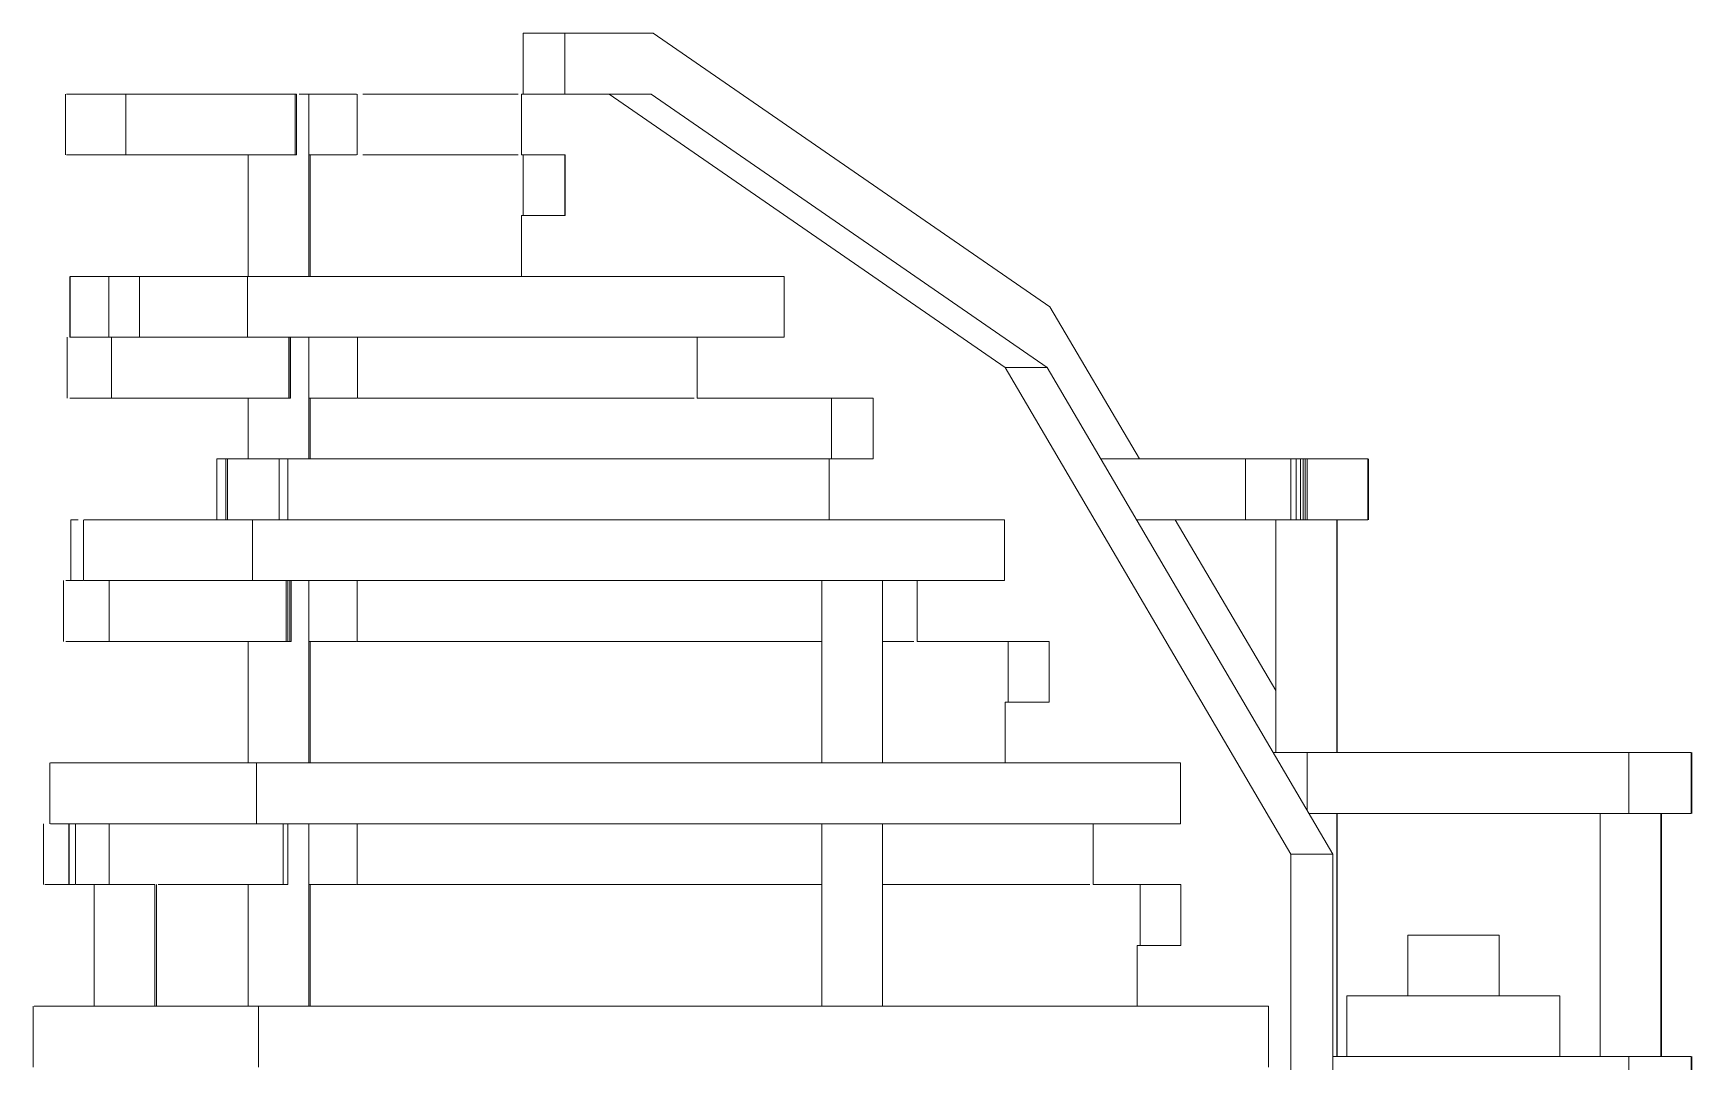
# Model space of a CAD drawing. Header units: inches. Extents: x 0 to 44.3, y 0 to 33.7.
# Drawn here: x 24.782 to 26.487, y 22.594 to 23.651 of the extents above; entities that cross this region are included whole.
import ezdxf

# ---------------------------------------------------------------- set-up
doc = ezdxf.new("R2010")
doc.units = ezdxf.units.IN
doc.header["$MEASUREMENT"] = 0

msp = doc.modelspace()

# ---------------------------------------------------------------- linework, layer by layer
at = {"color": 7, "linetype": 'Continuous', "lineweight": 15}
for p, q in [((25.2852, 23.6512), (25.2852, 23.5887)), ((25.3282, 23.6512), (25.2852, 23.6512)), ((25.3282, 23.6512), (25.3282, 23.5887)), ((25.4189, 23.6512), (25.3282, 23.6512)), ((25.8268, 23.37), (25.4189, 23.6512)), ((24.8148, 23.5887), (24.8148, 23.5262)), ((24.8769, 23.5262), (24.8769, 23.5887)), ((25.0508, 23.5262), (25.0508, 23.5887)), ((25.0522, 23.5262), (25.0522, 23.5887)), ((25.0551, 23.5887), (25.065, 23.5887)), ((25.065, 23.4012), (25.065, 23.5887)), ((25.1147, 23.5262), (25.1147, 23.5887)), ((25.2834, 23.5262), (25.2834, 23.5887)), ((25.2834, 23.5887), (25.3738, 23.5887)), ((25.3738, 23.5887), (25.7807, 23.3075)), ((25.417, 23.5887), (25.3738, 23.5887)), ((25.417, 23.5887), (25.8238, 23.3075)), ((25.0025, 23.5262), (25.0025, 23.4012)), ((25.0662, 23.4012), (25.0662, 23.5262)), ((25.3286, 23.5262), (25.2834, 23.5262)), ((25.2852, 23.5262), (25.2852, 23.4637)), ((25.3282, 23.5262), (25.3282, 23.4637)), ((25.3286, 23.4637), (25.3286, 23.5262)), ((25.2834, 23.4012), (25.2834, 23.4637)), ((25.2834, 23.4637), (25.3286, 23.4637)), ((24.8192, 23.4012), (24.8192, 23.3387)), ((24.8197, 23.4012), (24.8197, 23.3387)), ((24.8592, 23.4012), (24.8592, 23.3387)), ((24.8909, 23.4012), (24.8909, 23.3387)), ((25.0018, 23.4012), (25.0018, 23.3387)), ((25.5537, 23.4012), (25.5537, 23.3387)), ((25.9188, 23.2137), (25.8268, 23.37)), ((24.8165, 23.3387), (24.8165, 23.2762)), ((24.8622, 23.2762), (24.8622, 23.3387)), ((25.0444, 23.2762), (25.0444, 23.3387)), ((25.0449, 23.2762), (25.0449, 23.3387)), ((25.046, 23.2762), (25.046, 23.3387)), ((25.065, 23.2137), (25.065, 23.3387)), ((25.1149, 23.2762), (25.1149, 23.3387)), ((25.4642, 23.2762), (25.4642, 23.3387)), ((25.7807, 23.3075), (26.0745, 22.8075)), ((25.8238, 23.3075), (25.7807, 23.3075)), ((25.8238, 23.3075), (26.1176, 22.8075)), ((25.0025, 23.2762), (25.0025, 23.2137)), ((25.0662, 23.2137), (25.0662, 23.2762)), ((25.645, 23.2762), (25.4642, 23.2762)), ((25.6024, 23.2762), (25.6024, 23.2137)), ((25.645, 23.2137), (25.645, 23.2762)), ((24.9704, 23.1512), (24.9704, 23.2137)), ((24.9796, 23.1512), (24.9796, 23.2137)), ((24.9796, 23.1512), (24.9796, 23.2137)), ((24.9813, 23.1512), (24.9813, 23.2137)), ((25.0346, 23.1512), (25.0346, 23.2137)), ((25.0434, 23.1512), (25.0434, 23.2137)), ((25.5998, 23.2137), (25.0434, 23.2137)), ((25.5998, 23.1512), (25.5998, 23.2137)), ((25.5998, 23.2137), (25.645, 23.2137)), ((26.0278, 23.2137), (25.8789, 23.2137)), ((26.0278, 23.1512), (26.0278, 23.2137)), ((26.0591, 23.2137), (26.0731, 23.2137)), ((26.0743, 23.1512), (26.0743, 23.2137)), ((26.0798, 23.1512), (26.0798, 23.2137)), ((26.0842, 23.1512), (26.0842, 23.2137)), ((26.0871, 23.1512), (26.0871, 23.2137)), ((26.089, 23.1512), (26.089, 23.2137)), ((26.0893, 23.2137), (26.089, 23.2137)), ((26.0893, 23.1512), (26.0893, 23.2137)), ((26.0911, 23.2137), (26.0893, 23.2137)), ((26.0911, 23.1512), (26.0911, 23.2137)), ((26.1536, 23.1512), (26.1536, 23.2137)), ((26.1541, 23.1512), (26.1541, 23.2137)), ((24.8204, 23.1512), (24.8204, 23.0887)), ((24.8204, 23.1512), (24.8277, 23.1512)), ((24.8332, 23.1512), (24.8332, 23.0887)), ((25.0069, 23.1512), (25.0069, 23.0887)), ((25.78, 23.1512), (25.78, 23.0887)), ((26.0278, 23.1512), (25.9156, 23.1512)), ((26.0591, 22.9757), (25.9556, 23.1512)), ((26.0591, 23.1512), (26.0591, 22.9119)), ((26.0893, 23.1512), (26.089, 23.1512)), ((26.0911, 23.1512), (26.0893, 23.1512)), ((26.1216, 22.9119), (26.1216, 23.1512)), ((26.122, 22.9119), (26.122, 23.1512)), ((24.8127, 23.0887), (24.8127, 23.0262)), ((24.8596, 23.0262), (24.8596, 23.0887)), ((25.0416, 23.0262), (25.0416, 23.0887)), ((25.0434, 23.0262), (25.0434, 23.0887)), ((25.0453, 23.0262), (25.0453, 23.0887)), ((25.0467, 23.0262), (25.0467, 23.0887)), ((25.065, 22.9012), (25.065, 23.0887)), ((25.1147, 23.0262), (25.1147, 23.0887)), ((25.5923, 23.0887), (25.5923, 22.9012)), ((25.6548, 22.9012), (25.6548, 23.0887)), ((25.6902, 23.0262), (25.6902, 23.0887)), ((25.0025, 23.0262), (25.0025, 22.9012)), ((25.0453, 23.0262), (25.0434, 23.0262)), ((25.0662, 22.9012), (25.0662, 23.0262)), ((25.8259, 23.0262), (25.6902, 23.0262)), ((25.7837, 23.0262), (25.7837, 22.9637)), ((25.8259, 22.9637), (25.8259, 23.0262)), ((25.7807, 22.9012), (25.7807, 22.9637)), ((25.7807, 22.9637), (25.8259, 22.9637)), ((24.7986, 22.9012), (24.7986, 22.8387)), ((25.011, 22.9012), (25.011, 22.8387)), ((25.9609, 22.9012), (25.9609, 22.8387)), ((26.4219, 22.9119), (26.0913, 22.9119)), ((26.4219, 22.8494), (26.4219, 22.9119)), ((26.4861, 22.8494), (26.4861, 22.9119)), ((26.4866, 22.8494), (26.4866, 22.9119)), ((26.4219, 22.8494), (26.093, 22.8494)), ((26.1216, 22.5994), (26.1216, 22.8494)), ((26.122, 22.5994), (26.122, 22.8494)), ((26.3924, 22.8494), (26.3924, 22.5994)), ((26.4549, 22.5994), (26.4549, 22.8494)), ((26.4554, 22.5994), (26.4554, 22.8494)), ((24.7923, 22.8387), (24.7923, 22.7762)), ((24.8181, 22.7762), (24.8181, 22.8387)), ((24.8187, 22.7762), (24.8187, 22.8387)), ((24.825, 22.8387), (24.825, 22.7762)), ((24.8596, 22.7762), (24.8596, 22.8387)), ((25.0387, 22.7762), (25.0387, 22.8387)), ((25.0433, 22.7762), (25.0433, 22.8387)), ((25.065, 22.6512), (25.065, 22.8387)), ((25.1146, 22.7762), (25.1146, 22.8387)), ((25.5923, 22.8387), (25.5923, 22.6512)), ((25.6548, 22.6512), (25.6548, 22.8387)), ((25.8711, 22.7762), (25.8711, 22.8387)), ((26.0745, 22.8075), (26.0745, 22.1825)), ((26.1176, 22.8075), (26.0745, 22.8075)), ((26.1176, 22.8075), (26.1176, 22.1825)), ((24.8442, 22.7762), (24.8442, 22.6512)), ((24.8442, 22.7762), (24.9067, 22.7762)), ((24.9067, 22.6512), (24.9067, 22.7762)), ((24.9085, 22.6512), (24.9085, 22.7762)), ((25.0025, 22.7762), (25.0025, 22.6512)), ((25.0662, 22.6512), (25.0662, 22.7762)), ((25.9615, 22.7762), (25.8711, 22.7762)), ((25.9197, 22.7762), (25.9197, 22.7137)), ((25.9615, 22.7137), (25.9615, 22.7762)), ((25.9163, 22.6512), (25.9163, 22.7137)), ((25.9163, 22.7137), (25.9615, 22.7137)), ((26.1946, 22.7244), (26.1946, 22.6619)), ((26.1946, 22.7244), (26.2884, 22.7244)), ((26.2884, 22.6619), (26.2884, 22.7244)), ((26.1321, 22.6619), (26.1321, 22.5994)), ((26.1321, 22.6619), (26.3509, 22.6619)), ((26.3509, 22.5994), (26.3509, 22.6619)), ((24.7816, 22.6512), (24.7816, 22.5887)), ((25.0131, 22.6512), (25.0131, 22.5887)), ((26.0514, 22.6512), (26.0514, 22.5887)), ((26.4219, 22.5994), (26.1176, 22.5994)), ((26.4219, 22.5369), (26.4219, 22.5994)), ((26.4861, 22.5369), (26.4861, 22.5994)), ((26.4866, 22.5369), (26.4866, 22.5994))]:
    msp.add_line(p, q, dxfattribs=at)
at = {"color": 8, "linetype": 'Continuous', "lineweight": 15}
msp.add_line((26.0913, 22.8524), (26.0913, 22.9119), dxfattribs=at)
at = {"color": 7, "linetype": 'Continuous', "lineweight": 15}
for points, knots in [([(24.8769, 23.5887), (24.8633, 23.5887), (24.8367, 23.5887), (24.8172, 23.5887), (24.8162, 23.5887), (24.8158, 23.5887)], [0, 0, 0, 0, 0.38842, 0.763322, 1, 1, 1, 1]), ([(25.0508, 23.5887), (25.0432, 23.5887), (25.0282, 23.5887), (24.9963, 23.5887), (24.9592, 23.5887), (24.9169, 23.5887), (24.8904, 23.5887), (24.8769, 23.5887)], [0, 0, 0, 0, 0.19094, 0.375712, 0.558573, 0.775359, 1, 1, 1, 1]), ([(25.0522, 23.5887), (25.0519, 23.5887), (25.0515, 23.5887), (25.051, 23.5887), (25.0508, 23.5887)], [0, 0, 0, 0, 0.560538, 1, 1, 1, 1]), ([(25.114, 23.5887), (25.1132, 23.5887), (25.1116, 23.5887), (25.0933, 23.5887), (25.0767, 23.5887), (25.0662, 23.5887), (25.065, 23.5887)], [0, 0, 0, 0, 0.331023, 0.688142, 0.965918, 1, 1, 1, 1]), ([(25.2801, 23.5887), (25.2768, 23.5887), (25.2618, 23.5887), (25.2277, 23.5887), (25.1807, 23.5887), (25.1422, 23.5887), (25.1241, 23.5887), (25.1205, 23.5887)], [0, 0, 0, 0, 0.077425, 0.344565, 0.608837, 0.921887, 1, 1, 1, 1]), ([(24.8769, 23.5262), (24.8633, 23.5262), (24.8367, 23.5262), (24.8172, 23.5262), (24.8162, 23.5262), (24.8158, 23.5262)], [0, 0, 0, 0, 0.38842, 0.763322, 1, 1, 1, 1]), ([(25.0508, 23.5262), (25.0432, 23.5262), (25.0282, 23.5262), (24.9963, 23.5262), (24.9592, 23.5262), (24.9169, 23.5262), (24.8904, 23.5262), (24.8769, 23.5262)], [0, 0, 0, 0, 0.19094, 0.375712, 0.558573, 0.775359, 1, 1, 1, 1]), ([(25.0522, 23.5262), (25.0519, 23.5262), (25.0515, 23.5262), (25.051, 23.5262), (25.0508, 23.5262)], [0, 0, 0, 0, 0.5605384, 1, 1, 1, 1]), ([(25.114, 23.5262), (25.1132, 23.5262), (25.1116, 23.5262), (25.0933, 23.5262), (25.0767, 23.5262), (25.0662, 23.5262), (25.065, 23.5262)], [0, 0, 0, 0, 0.3310226, 0.6881415, 0.9659181, 1, 1, 1, 1]), ([(25.2801, 23.5262), (25.2768, 23.5262), (25.2618, 23.5262), (25.2277, 23.5262), (25.1807, 23.5262), (25.1422, 23.5262), (25.1241, 23.5262), (25.1205, 23.5262)], [0, 0, 0, 0, 0.077425, 0.344565, 0.608837, 0.921887, 1, 1, 1, 1]), ([(24.8197, 23.4012), (24.8261, 23.4012), (24.836, 23.4012), (24.8531, 23.4012), (24.8592, 23.4012)], [0, 0, 0, 0, 0.641955, 1, 1, 1, 1]), ([(24.8596, 23.4012), (24.8604, 23.4012), (24.8624, 23.4012), (24.8799, 23.4012), (24.8909, 23.4012)], [0, 0, 0, 0, 0.373171, 1, 1, 1, 1]), ([(24.8909, 23.4012), (24.897, 23.4012), (24.9094, 23.4012), (24.9439, 23.4012), (24.9797, 23.4012), (25.0018, 23.4012)], [0, 0, 0, 0, 0.274232, 0.55191, 1, 1, 1, 1]), ([(25.0018, 23.4012), (25.0242, 23.4012), (25.0684, 23.4012), (25.1469, 23.4012), (25.229, 23.4012), (25.3144, 23.4012), (25.3997, 23.4012), (25.4829, 23.4012), (25.5299, 23.4012), (25.5537, 23.4012)], [0, 0, 0, 0, 0.144661, 0.284995, 0.423134, 0.560479, 0.704647, 0.850476, 1, 1, 1, 1]), ([(24.8622, 23.3387), (24.8534, 23.3387), (24.836, 23.3387), (24.8191, 23.3387), (24.8192, 23.3387), (24.8193, 23.3387)], [0, 0, 0, 0, 0.3401197, 0.6667715, 1, 1, 1, 1]), ([(24.8596, 23.3387), (24.8604, 23.3387), (24.8624, 23.3387), (24.8799, 23.3387), (24.8909, 23.3387)], [0, 0, 0, 0, 0.373171, 1, 1, 1, 1]), ([(24.8909, 23.3387), (24.897, 23.3387), (24.9094, 23.3387), (24.9439, 23.3387), (24.9797, 23.3387), (25.0018, 23.3387)], [0, 0, 0, 0, 0.2742316, 0.5519099, 1, 1, 1, 1]), ([(25.0018, 23.3387), (25.0242, 23.3387), (25.0684, 23.3387), (25.1469, 23.3387), (25.229, 23.3387), (25.3144, 23.3387), (25.3997, 23.3387), (25.4829, 23.3387), (25.5299, 23.3387), (25.5537, 23.3387)], [0, 0, 0, 0, 0.144661, 0.284995, 0.423134, 0.560479, 0.704647, 0.850476, 1, 1, 1, 1]), ([(24.8622, 23.2762), (24.8534, 23.2762), (24.836, 23.2762), (24.8191, 23.2762), (24.8192, 23.2762), (24.8193, 23.2762)], [0, 0, 0, 0, 0.3401197, 0.6667715, 1, 1, 1, 1]), ([(25.0444, 23.2762), (25.035, 23.2762), (25.0165, 23.2762), (24.9809, 23.2762), (24.9417, 23.2762), (24.8992, 23.2762), (24.8747, 23.2762), (24.8622, 23.2762)], [0, 0, 0, 0, 0.18765, 0.370375, 0.552935, 0.771653, 1, 1, 1, 1]), ([(25.0449, 23.2762), (25.0448, 23.2762), (25.0446, 23.2762), (25.0444, 23.2762), (25.0444, 23.2762)], [0, 0, 0, 0, 0.560117, 1, 1, 1, 1]), ([(25.046, 23.2762), (25.0458, 23.2762), (25.0454, 23.2762), (25.0451, 23.2762), (25.0449, 23.2762)], [0, 0, 0, 0, 0.506259, 1, 1, 1, 1]), ([(25.1143, 23.2762), (25.1135, 23.2762), (25.1119, 23.2762), (25.0935, 23.2762), (25.0769, 23.2762), (25.0662, 23.2762), (25.065, 23.2762)], [0, 0, 0, 0, 0.330136, 0.686309, 0.96335, 1, 1, 1, 1]), ([(25.461, 23.2762), (25.4433, 23.2762), (25.3999, 23.2762), (25.3254, 23.2762), (25.2428, 23.2762), (25.1696, 23.2762), (25.1311, 23.2762), (25.1149, 23.2762)], [0, 0, 0, 0, 0.149576, 0.368067, 0.597794, 0.830959, 1, 1, 1, 1]), ([(24.9796, 23.2137), (24.9767, 23.2137), (24.9714, 23.2137), (24.9707, 23.2137), (24.9704, 23.2137)], [0, 0, 0, 0, 0.551178, 1, 1, 1, 1]), ([(24.9813, 23.2137), (24.981, 23.2137), (24.9804, 23.2137), (24.9799, 23.2137), (24.9796, 23.2137)], [0, 0, 0, 0, 0.552649, 1, 1, 1, 1]), ([(24.9796, 23.2137), (24.9796, 23.2137), (24.9796, 23.2137), (24.9796, 23.2137), (24.9796, 23.2137), (24.9796, 23.2137), (24.9796, 23.2137), (24.9796, 23.2137), (24.9796, 23.2137)], [0, 0, 0, 0, 0.207301, 0.382855, 0.554847, 0.69038, 0.832281, 1, 1, 1, 1]), ([(25.0346, 23.2137), (25.0286, 23.2137), (25.0167, 23.2137), (24.9971, 23.2137), (24.9873, 23.2137), (24.9813, 23.2137)], [0, 0, 0, 0, 0.289286, 0.568775, 1, 1, 1, 1]), ([(25.0434, 23.2137), (25.0417, 23.2137), (25.0388, 23.2137), (25.0359, 23.2137), (25.0346, 23.2137)], [0, 0, 0, 0, 0.555338, 1, 1, 1, 1]), ([(26.0743, 23.2137), (26.0672, 23.2137), (26.053, 23.2137), (26.0383, 23.2137), (26.0294, 23.2137), (26.0283, 23.2137), (26.0278, 23.2137)], [0, 0, 0, 0, 0.279528, 0.55585, 0.7747, 1, 1, 1, 1]), ([(26.0798, 23.2137), (26.0787, 23.2137), (26.0769, 23.2137), (26.0751, 23.2137), (26.0743, 23.2137)], [0, 0, 0, 0, 0.562935, 1, 1, 1, 1]), ([(26.0842, 23.2137), (26.0834, 23.2137), (26.0819, 23.2137), (26.0804, 23.2137), (26.0798, 23.2137)], [0, 0, 0, 0, 0.558837, 1, 1, 1, 1]), ([(26.0871, 23.2137), (26.0866, 23.2137), (26.0856, 23.2137), (26.0846, 23.2137), (26.0842, 23.2137)], [0, 0, 0, 0, 0.559064, 1, 1, 1, 1]), ([(26.089, 23.2137), (26.0886, 23.2137), (26.088, 23.2137), (26.0874, 23.2137), (26.0871, 23.2137)], [0, 0, 0, 0, 0.558983, 1, 1, 1, 1]), ([(26.1536, 23.2137), (26.1524, 23.2137), (26.15, 23.2137), (26.1331, 23.2137), (26.1125, 23.2137), (26.0978, 23.2137), (26.0903, 23.2137)], [0, 0, 0, 0, 0.283859, 0.558131, 0.775209, 1, 1, 1, 1]), ([(24.835, 23.1512), (24.8345, 23.1512), (24.8326, 23.1512), (24.8455, 23.1512), (24.8758, 23.1512), (24.9275, 23.1512), (24.9802, 23.1512), (25.0069, 23.1512)], [0, 0, 0, 0, 0.0714222, 0.280076, 0.4900634, 0.7412236, 1, 1, 1, 1]), ([(25.0069, 23.1512), (25.0319, 23.1512), (25.0812, 23.1512), (25.167, 23.1512), (25.2569, 23.1512), (25.3501, 23.1512), (25.4435, 23.1512), (25.5353, 23.1512), (25.6234, 23.1512), (25.7071, 23.1512), (25.7555, 23.1512), (25.78, 23.1512)], [0, 0, 0, 0, 0.11606, 0.229009, 0.340096, 0.450206, 0.55998, 0.667995, 0.776778, 0.887088, 1, 1, 1, 1]), ([(26.0743, 23.1512), (26.0672, 23.1512), (26.053, 23.1512), (26.0383, 23.1512), (26.0294, 23.1512), (26.0283, 23.1512), (26.0278, 23.1512)], [0, 0, 0, 0, 0.279528, 0.55585, 0.7747, 1, 1, 1, 1]), ([(26.0798, 23.1512), (26.0787, 23.1512), (26.0769, 23.1512), (26.0751, 23.1512), (26.0743, 23.1512)], [0, 0, 0, 0, 0.562935, 1, 1, 1, 1]), ([(26.0842, 23.1512), (26.0834, 23.1512), (26.0819, 23.1512), (26.0804, 23.1512), (26.0798, 23.1512)], [0, 0, 0, 0, 0.558837, 1, 1, 1, 1]), ([(26.0871, 23.1512), (26.0866, 23.1512), (26.0856, 23.1512), (26.0846, 23.1512), (26.0842, 23.1512)], [0, 0, 0, 0, 0.559064, 1, 1, 1, 1]), ([(26.089, 23.1512), (26.0886, 23.1512), (26.088, 23.1512), (26.0874, 23.1512), (26.0871, 23.1512)], [0, 0, 0, 0, 0.558983, 1, 1, 1, 1]), ([(26.1536, 23.1512), (26.1524, 23.1512), (26.15, 23.1512), (26.1331, 23.1512), (26.1125, 23.1512), (26.0978, 23.1512), (26.0903, 23.1512)], [0, 0, 0, 0, 0.283859, 0.558131, 0.775209, 1, 1, 1, 1]), ([(24.8332, 23.0887), (24.8276, 23.0887), (24.8152, 23.0887), (24.8152, 23.0887), (24.8151, 23.0887)], [0, 0, 0, 0, 0.454522, 1, 1, 1, 1]), ([(24.835, 23.0887), (24.8345, 23.0887), (24.8326, 23.0887), (24.8455, 23.0887), (24.8758, 23.0887), (24.9275, 23.0887), (24.9802, 23.0887), (25.0069, 23.0887)], [0, 0, 0, 0, 0.0714222, 0.280076, 0.4900634, 0.7412236, 1, 1, 1, 1]), ([(25.0069, 23.0887), (25.0319, 23.0887), (25.0812, 23.0887), (25.167, 23.0887), (25.2569, 23.0887), (25.3501, 23.0887), (25.4435, 23.0887), (25.5353, 23.0887), (25.6234, 23.0887), (25.7071, 23.0887), (25.7555, 23.0887), (25.78, 23.0887)], [0, 0, 0, 0, 0.11606, 0.229009, 0.340096, 0.450206, 0.55998, 0.667995, 0.776778, 0.887088, 1, 1, 1, 1]), ([(24.8596, 23.0262), (24.8507, 23.0262), (24.8333, 23.0262), (24.8158, 23.0262), (24.8154, 23.0262), (24.8151, 23.0262)], [0, 0, 0, 0, 0.3312575, 0.649504, 1, 1, 1, 1]), ([(25.0416, 23.0262), (25.0323, 23.0262), (25.014, 23.0262), (24.9786, 23.0262), (24.9394, 23.0262), (24.8968, 23.0262), (24.8721, 23.0262), (24.8596, 23.0262)], [0, 0, 0, 0, 0.18765, 0.370375, 0.552935, 0.771653, 1, 1, 1, 1]), ([(25.0434, 23.0262), (25.0431, 23.0262), (25.0425, 23.0262), (25.0419, 23.0262), (25.0416, 23.0262)], [0, 0, 0, 0, 0.560587, 1, 1, 1, 1]), ([(25.0467, 23.0262), (25.0465, 23.0262), (25.046, 23.0262), (25.0455, 23.0262), (25.0453, 23.0262)], [0, 0, 0, 0, 0.501985, 1, 1, 1, 1]), ([(25.1141, 23.0262), (25.1133, 23.0262), (25.1117, 23.0262), (25.0933, 23.0262), (25.0767, 23.0262), (25.0662, 23.0262), (25.065, 23.0262)], [0, 0, 0, 0, 0.330828, 0.687724, 0.965329, 1, 1, 1, 1]), ([(25.5923, 23.0262), (25.5882, 23.0262), (25.5574, 23.0262), (25.4955, 23.0262), (25.4099, 23.0262), (25.3249, 23.0262), (25.2435, 23.0262), (25.1716, 23.0262), (25.1321, 23.0262), (25.1147, 23.0262)], [0, 0, 0, 0, 0.0256059, 0.1944232, 0.3628272, 0.5286918, 0.6959984, 0.8661022, 1, 1, 1, 1]), ([(25.687, 23.0262), (25.6787, 23.0262), (25.6685, 23.0262), (25.6569, 23.0262), (25.6548, 23.0262)], [0, 0, 0, 0, 0.812046, 1, 1, 1, 1]), ([(24.8002, 22.9012), (24.7998, 22.9012), (24.7981, 22.9012), (24.8098, 22.9012), (24.8356, 22.9012), (24.878, 22.9012), (24.9356, 22.9012), (24.9857, 22.9012), (25.011, 22.9012)], [0, 0, 0, 0, 0.061896, 0.240398, 0.41971, 0.609353, 0.802171, 1, 1, 1, 1]), ([(25.011, 22.9012), (25.0418, 22.9012), (25.1024, 22.9012), (25.208, 22.9012), (25.3187, 22.9012), (25.4334, 22.9012), (25.5483, 22.9012), (25.6612, 22.9012), (25.7692, 22.9012), (25.8719, 22.9012), (25.931, 22.9012), (25.9609, 22.9012)], [0, 0, 0, 0, 0.116017, 0.228912, 0.339949, 0.450017, 0.559759, 0.667761, 0.776561, 0.886938, 1, 1, 1, 1]), ([(26.0913, 22.9119), (26.0816, 22.9119), (26.0685, 22.9119), (26.0588, 22.9119), (26.0563, 22.9119)], [0, 0, 0, 0, 0.738144, 1, 1, 1, 1]), ([(26.4861, 22.9119), (26.4849, 22.9119), (26.4824, 22.9119), (26.4653, 22.9119), (26.4443, 22.9119), (26.4294, 22.9119), (26.4219, 22.9119)], [0, 0, 0, 0, 0.283704, 0.557917, 0.775026, 1, 1, 1, 1]), ([(26.4861, 22.8494), (26.4849, 22.8494), (26.4824, 22.8494), (26.4653, 22.8494), (26.4443, 22.8494), (26.4294, 22.8494), (26.4219, 22.8494)], [0, 0, 0, 0, 0.283704, 0.557917, 0.775026, 1, 1, 1, 1]), ([(24.8002, 22.8387), (24.7998, 22.8387), (24.7981, 22.8387), (24.8098, 22.8387), (24.8356, 22.8387), (24.878, 22.8387), (24.9356, 22.8387), (24.9857, 22.8387), (25.011, 22.8387)], [0, 0, 0, 0, 0.061896, 0.240398, 0.41971, 0.609353, 0.802171, 1, 1, 1, 1]), ([(25.011, 22.8387), (25.0418, 22.8387), (25.1024, 22.8387), (25.208, 22.8387), (25.3187, 22.8387), (25.4334, 22.8387), (25.5483, 22.8387), (25.6612, 22.8387), (25.7692, 22.8387), (25.8719, 22.8387), (25.931, 22.8387), (25.9609, 22.8387)], [0, 0, 0, 0, 0.116017, 0.228912, 0.339949, 0.450017, 0.559759, 0.667761, 0.776561, 0.886938, 1, 1, 1, 1]), ([(24.8181, 22.7762), (24.8097, 22.7762), (24.7947, 22.7762), (24.7939, 22.7762), (24.7935, 22.7762)], [0, 0, 0, 0, 0.5542521, 1, 1, 1, 1]), ([(24.825, 22.7762), (24.8248, 22.7762), (24.8225, 22.7762), (24.8205, 22.7762), (24.8187, 22.7762)], [0, 0, 0, 0, 0.074658, 1, 1, 1, 1]), ([(24.8596, 22.7762), (24.8514, 22.7762), (24.8352, 22.7762), (24.8254, 22.7762), (24.8257, 22.7762), (24.8258, 22.7762)], [0, 0, 0, 0, 0.421963, 0.826741, 1, 1, 1, 1]), ([(25.0387, 22.7762), (25.0284, 22.7762), (25.0081, 22.7762), (24.9719, 22.7762), (24.938, 22.7762), (24.9184, 22.7762), (24.91, 22.7762)], [0, 0, 0, 0, 0.271142, 0.535806, 0.80042, 1, 1, 1, 1]), ([(25.0433, 22.7762), (25.0426, 22.7762), (25.041, 22.7762), (25.0395, 22.7762), (25.0387, 22.7762)], [0, 0, 0, 0, 0.492689, 1, 1, 1, 1]), ([(25.114, 22.7762), (25.1132, 22.7762), (25.1116, 22.7762), (25.0932, 22.7762), (25.0767, 22.7762), (25.0661, 22.7762), (25.065, 22.7762)], [0, 0, 0, 0, 0.331092, 0.688301, 0.966148, 1, 1, 1, 1]), ([(25.5923, 22.7762), (25.586, 22.7762), (25.5463, 22.7762), (25.4714, 22.7762), (25.3709, 22.7762), (25.2741, 22.7762), (25.1864, 22.7762), (25.1374, 22.7762), (25.1146, 22.7762)], [0, 0, 0, 0, 0.037388, 0.235216, 0.43006, 0.626597, 0.82642, 1, 1, 1, 1]), ([(25.8678, 22.7762), (25.8653, 22.7762), (25.8366, 22.7762), (25.771, 22.7762), (25.7014, 22.7762), (25.6611, 22.7762), (25.6548, 22.7762)], [0, 0, 0, 0, 0.042797, 0.484251, 0.918462, 1, 1, 1, 1]), ([(24.7841, 22.6512), (24.7834, 22.6512), (24.7803, 22.6512), (24.7973, 22.6512), (24.8304, 22.6512), (24.8768, 22.6512), (24.9366, 22.6512), (24.9874, 22.6512), (25.0131, 22.6512)], [0, 0, 0, 0, 0.0671457, 0.287475, 0.4616917, 0.6377031, 0.8166382, 1, 1, 1, 1]), ([(25.0131, 22.6512), (25.0467, 22.6512), (25.113, 22.6512), (25.2284, 22.6512), (25.3495, 22.6512), (25.4749, 22.6512), (25.6006, 22.6512), (25.724, 22.6512), (25.8421, 22.6512), (25.9543, 22.6512), (26.0187, 22.6512), (26.0514, 22.6512)], [0, 0, 0, 0, 0.1160027, 0.2288802, 0.3398983, 0.4499487, 0.5596772, 0.6676721, 0.7764755, 0.8868786, 1, 1, 1, 1]), ([(26.4861, 22.5994), (26.4849, 22.5994), (26.4824, 22.5994), (26.4653, 22.5994), (26.4443, 22.5994), (26.4294, 22.5994), (26.4219, 22.5994)], [0, 0, 0, 0, 0.283704, 0.557917, 0.775026, 1, 1, 1, 1])]:
    msp.add_open_spline(points, degree=3, knots=knots, dxfattribs=at)

doc.saveas('drawing.dxf')
